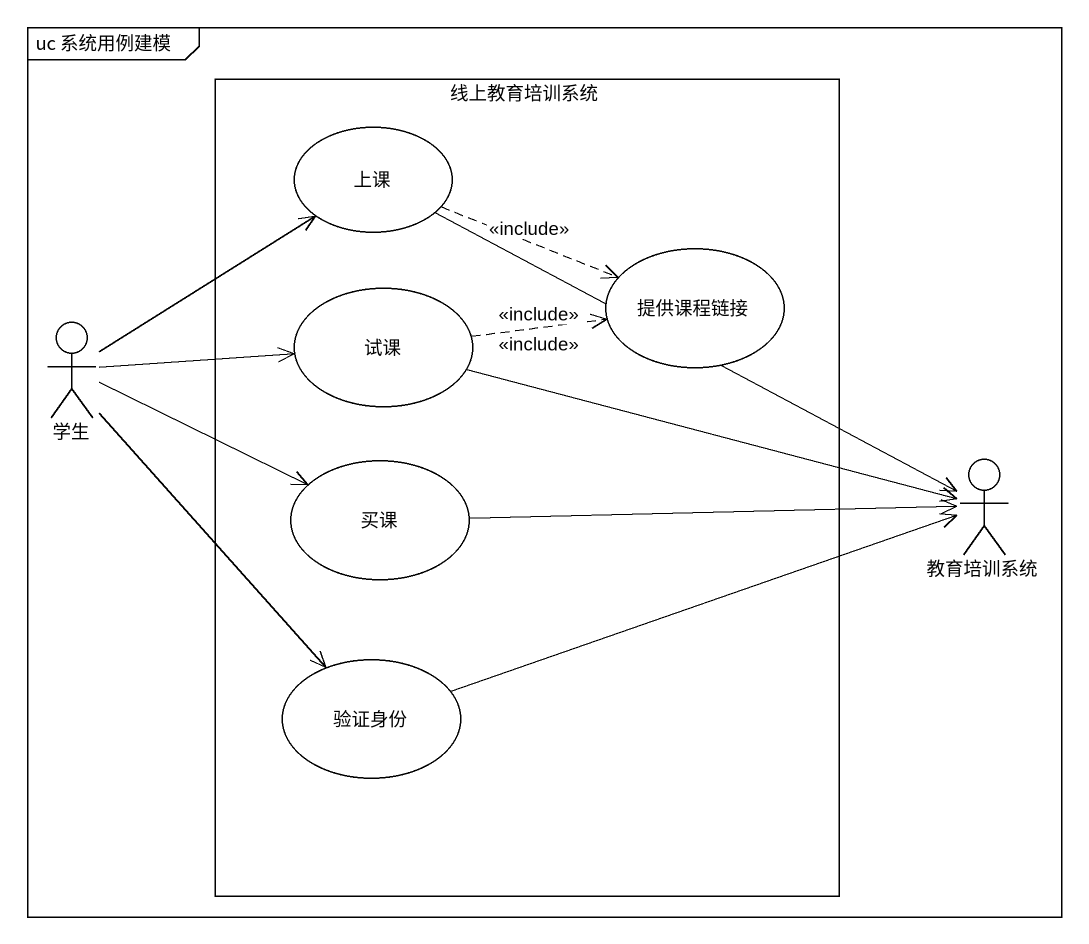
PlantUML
@startuml
mainframe uc 系统用例建模
rectangle 线上教育培训系统 {
  usecase 上课
  usecase 提供课程链接
  usecase 试课
  usecase 买课
  usecase 验证身份
}
actor 学生
actor 教育培训系统
上课 .right.> 提供课程链接 : <<include>>
上课 -right-> 教育培训系统
学生 -up-> 上课
学生 -right-> 试课
学生 -right-> 买课
学生 --> 验证身份
试课 .right.> 提供课程链接 : <<include>>
试课 .right.> 提供课程链接 : <<include>>
试课 -right-> 教育培训系统
买课 -right-> 教育培训系统
验证身份 -right-> 教育培训系统
@enduml
